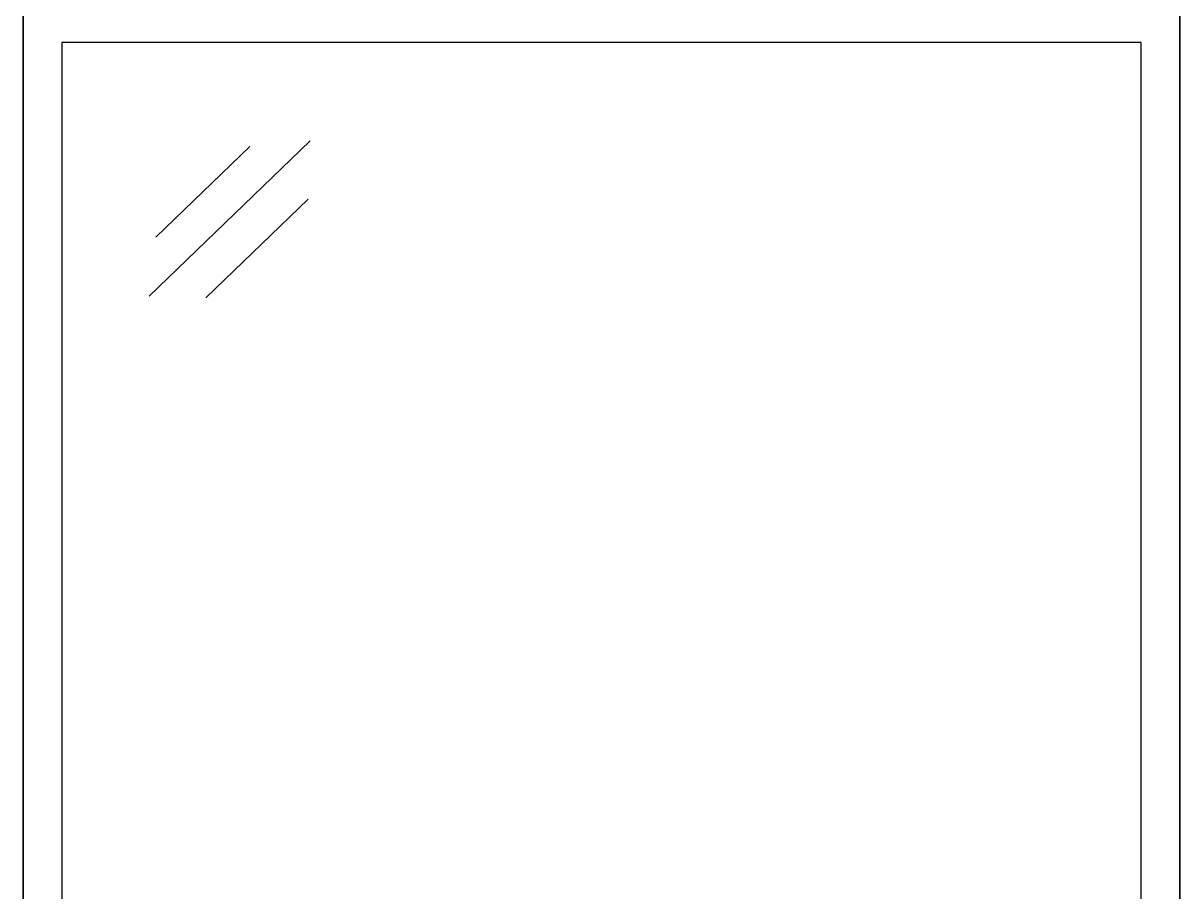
# Model space of a CAD drawing. Header units: millimetres. Extents: x 1217 to 2428, y 234 to 644.
# Drawn here: x 2135.259 to 2136.759, y 378.449 to 379.576 of the extents above; entities that cross this region are included whole.
import ezdxf

# ---------------------------------------------------------------- set-up
doc = ezdxf.new("R2010")
doc.units = ezdxf.units.MM
doc.layers.add('0.1', color=251, linetype='Continuous')

msp = doc.modelspace()

# ---------------------------------------------------------------- linework, layer by layer
at = {"layer": '0.1', "ltscale": 3}
for p, q in [((2135.25915, 382.37099, 0), (2135.25915, 377.47099, 0)), ((2136.75896, 377.47099, 0), (2136.75896, 382.37099, 0))]:
    msp.add_line(p, q, dxfattribs=at)
at = {"layer": '0.1', "ltscale": 3, "elevation": 0}
for points in [[(2135.25915, 377.37099), (2135.25915, 384.82099)], [(2136.75896, 382.37099), (2136.75896, 377.47099)], [(2135.30915, 379.55099), (2135.30915, 377.42099), (2136.70896, 377.42099), (2136.70896, 379.55099)], [(2136.70896, 379.55099), (2135.30915, 379.55099)], [(2135.42263, 379.22199), (2135.63153, 379.42353)], [(2135.43122, 379.29841), (2135.5532, 379.41609)], [(2135.49599, 379.21953), (2135.62875, 379.3476)]]:
    msp.add_lwpolyline(points, dxfattribs=at)

doc.saveas('drawing.dxf')
